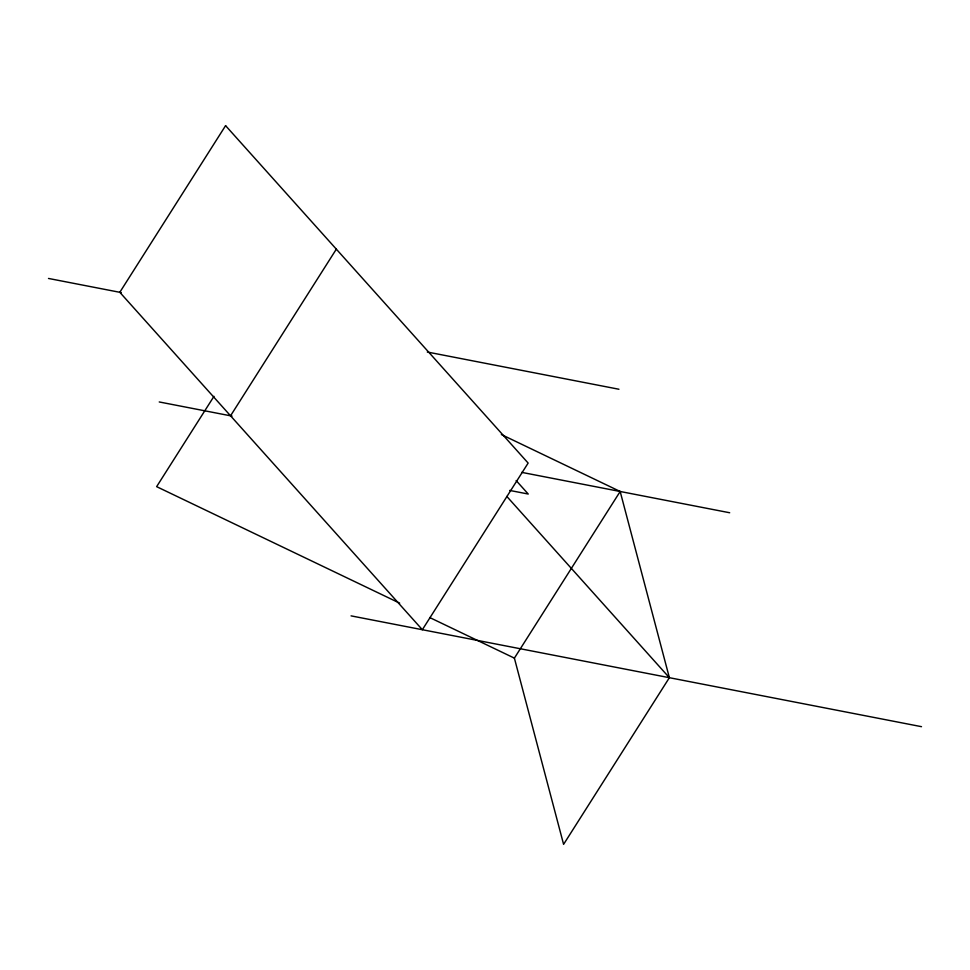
<?xml version="1.0" encoding="UTF-8"?>
<svg xmlns="http://www.w3.org/2000/svg" width="970" height="970" viewBox="0 0 970 970"><rect width="100%" height="100%" fill="white"/><g stroke="black" fill="none" stroke-linecap="round" stroke-linejoin="round"><path stroke-width="1.45" d="M213.97 396.33L156.631 486.649L399.688 603.146M230.545 415.803L336.335 249.157M620.169 491.487L669.373 677.703L563.594 844.349L514.391 658.133L620.169 491.487L501.369 434.536M48.5 278.451L121.286 292.588M427.309 352.025L618.945 389.249M159.238 401.956L232.036 416.094M521.714 472.366L729.682 512.754M509.699 490.432L528.238 494.033L516.149 480.562M351.055 615.865L921.5 726.676M429.734 617.55L514.391 658.133M506.837 496.446L669.373 677.703M225.586 125.651L119.807 292.297L422.35 629.712L528.141 463.066L225.586 125.651"/></g></svg>
